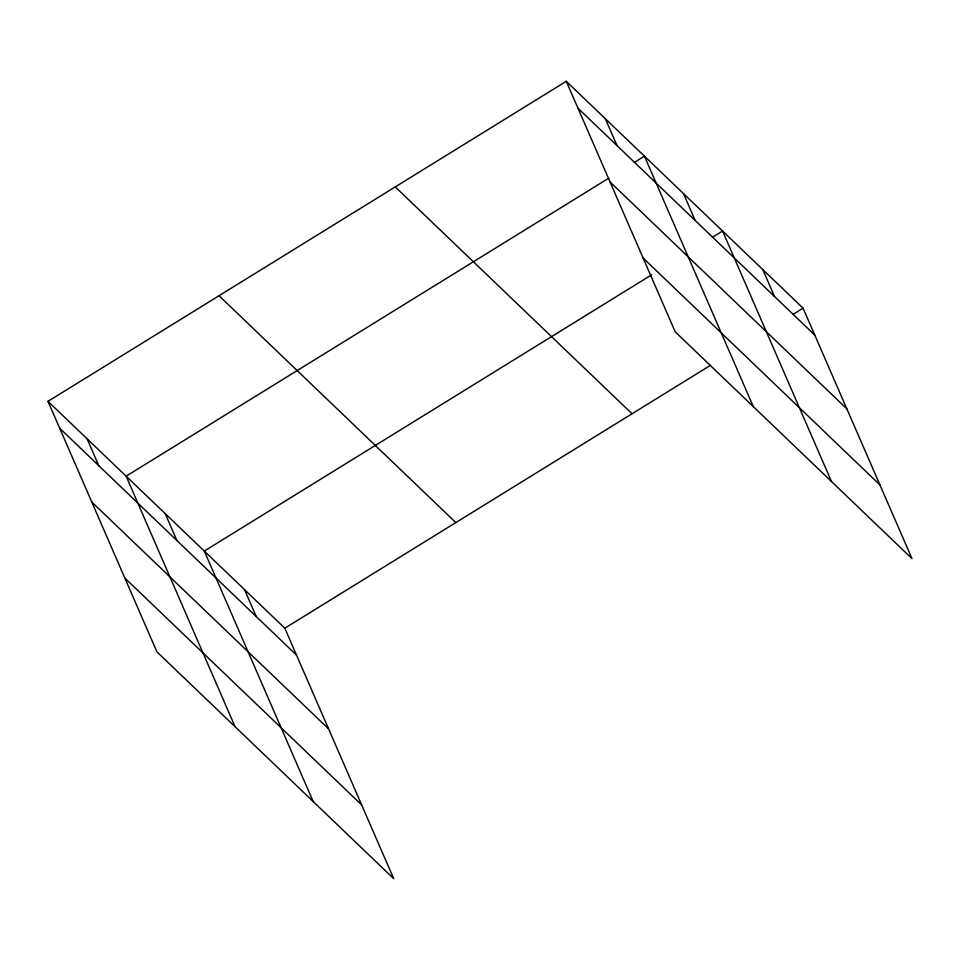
<?xml version="1.0" encoding="UTF-8"?>
<svg xmlns="http://www.w3.org/2000/svg" width="960" height="960" viewBox="0 0 960 960"><rect width="100%" height="100%" fill="white"/><g stroke="black" fill="none" stroke-linecap="round" stroke-linejoin="round"><path stroke-width="1.44" d="M48 401.34L284.808 628.2L393.732 878.7L156.924 651.84L48 401.34L566.268 81.3L803.076 308.16L912 558.66L675.192 331.8L566.268 81.3M608.94 178.068L126.144 476.196L235.068 726.708M634.284 162.42L644.424 156.156L753.336 406.668M651.612 274.836L204.288 551.064L313.212 801.576M712.428 237.288L722.568 231.024L831.492 481.536M284.808 628.2L710.592 365.268M792.936 314.412L803.076 308.16M577.968 108.192L814.764 335.052M610.056 181.98L846.852 408.84M643.116 258.012L879.912 484.872M395.244 186.912L632.052 413.772M219.036 295.716L455.832 522.588M59.688 428.232L296.496 655.092M91.776 502.02L328.584 728.88M124.836 578.052L361.644 804.912M762.816 269.592L774.516 296.484M683.496 193.596L695.184 220.488M605.34 118.728L617.04 145.62M244.548 589.632L256.236 616.524M165.216 513.636L176.916 540.528M87.072 438.768L98.76 465.66"/></g></svg>
